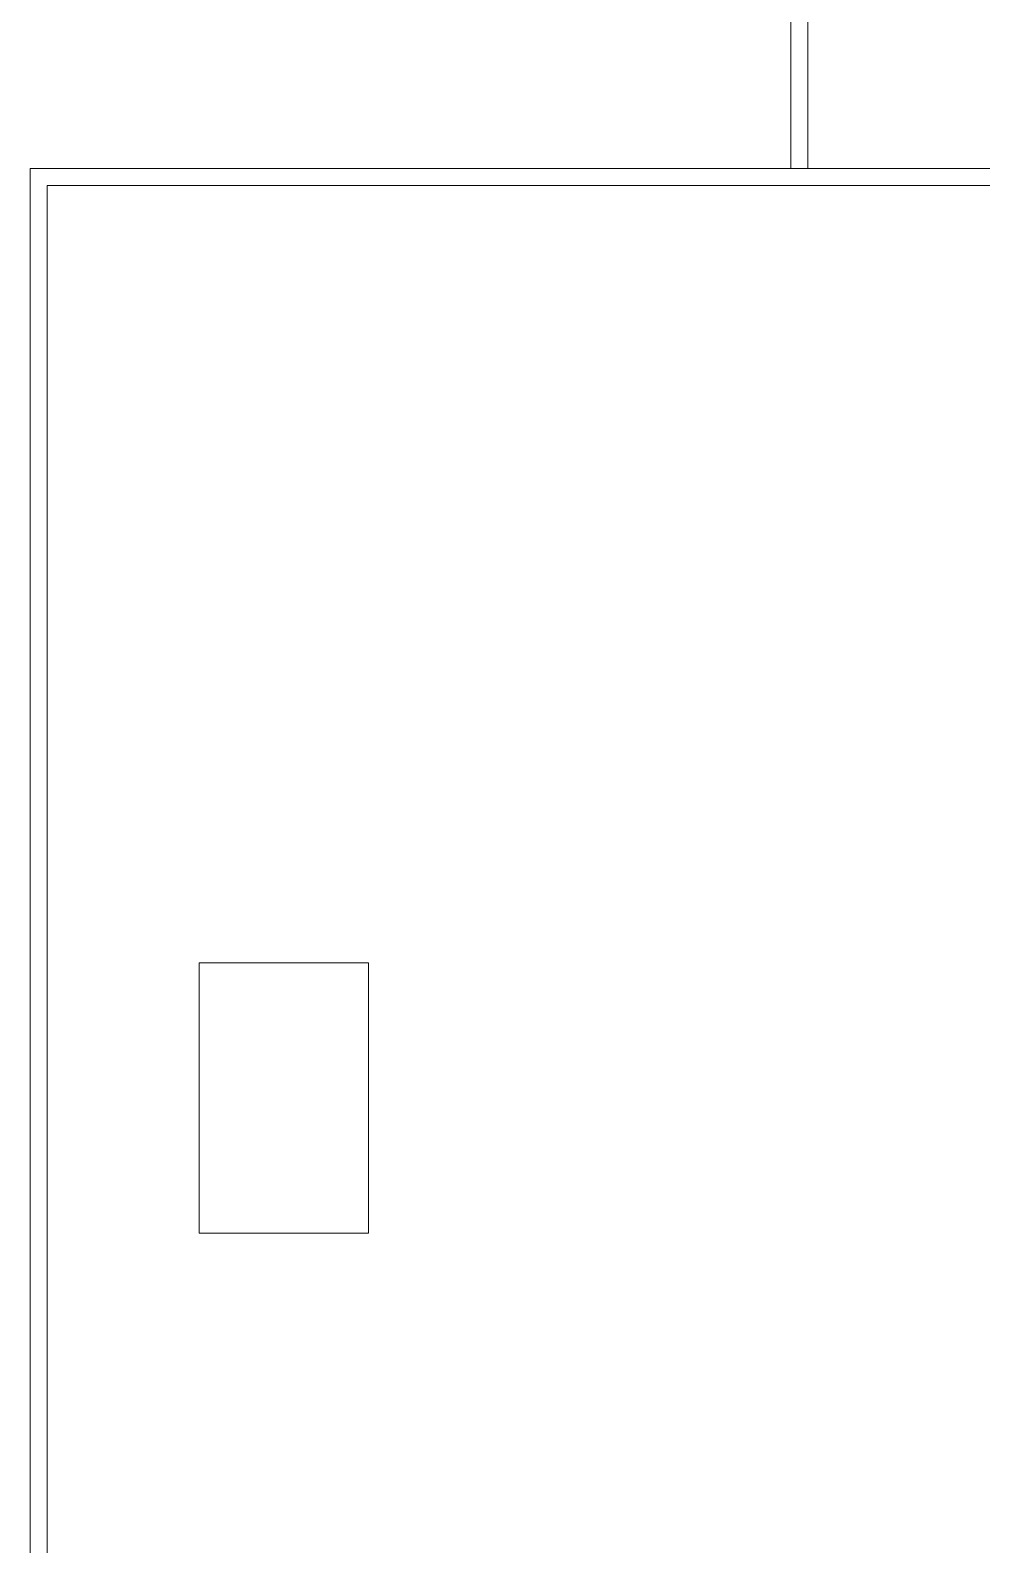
# Model space of a CAD drawing. Header units: millimetres. Extents: x 2179 to 48742, y 3478 to 161002.
# Drawn here: x 22291 to 22854, y 147562 to 148459 of the extents above; entities that cross this region are included whole.
import ezdxf

# ---------------------------------------------------------------- set-up
doc = ezdxf.new("R2010")
doc.units = ezdxf.units.MM
doc.layers.add('0-1', color=7, linetype='Continuous', lineweight=9)
doc.layers.add('2966-1_navrh dispozice stroju-HK_02_dwg-1', color=7, linetype='Continuous', lineweight=9, true_color=0x919191)

# ---------------------------------------------------------------- blocks, each defined once
blk = doc.blocks.new('2966-1_navrh dispozice stroju-HK_02_dwg_SE714-904267-1NP _ stroje')
at = {"layer": '0-1'}
blk.add_line((-10332.5, -1327.75), (-10782.5, -1327.75), dxfattribs=at)
blk = doc.blocks.new('2966-1_navrh dispozice stroju-HK_02_dwg_SE717-904270-1NP _ stroje')
at = {"layer": '0-1'}
blk.add_line((-10332.5, -1317.75), (-10772.5, -1317.75), dxfattribs=at)
blk = doc.blocks.new('2966-1_navrh dispozice stroju-HK_02_dwg_SE711-904271-1NP _ stroje')
for name in ['2966-1_navrh dispozice stroju-HK_02_dwg_SE717-904270-1NP _ stroje', '2966-1_navrh dispozice stroju-HK_02_dwg_SE714-904267-1NP _ stroje']:
    blk.add_blockref(name, (0, 0))
blk = doc.blocks.new('2966-1_navrh dispozice stroju-HK_02_dwg_SE708-904274-1NP _ stroje')
at = {"layer": '0-1', "flags": 128}
for points in [[(-9232.5, -1777.75), (-10332.5, -1777.75), (-10332.5, 222.25), (-9232.5, 222.25)], [(-9242.5, -1767.75), (-10322.5, -1767.75), (-10322.5, 212.25), (-9242.5, 212.25)]]:
    blk.add_lwpolyline(points, dxfattribs=at)
blk.add_lwpolyline([(-9702.5, -1577.75), (-9862.5, -1577.75), (-9862.5, -1677.75), (-9702.5, -1677.75)], close=True, dxfattribs=at)
blk = doc.blocks.new('2966-1_navrh dispozice stroju-HK_02_dwg-876232-1NP _ stroje')
at = {"rotation": 328.989640494807}
for name in ['2966-1_navrh dispozice stroju-HK_02_dwg_SE708-904274-1NP _ stroje', '2966-1_navrh dispozice stroju-HK_02_dwg_SE711-904271-1NP _ stroje']:
    blk.add_blockref(name, (-62300.54, 46431.8), dxfattribs=at)

msp = doc.modelspace()

# ---------------------------------------------------------------- block references
at = {"layer": '2966-1_navrh dispozice stroju-HK_02_dwg-1', "rotation": 301.0103595051887}
msp.add_blockref('2966-1_navrh dispozice stroju-HK_02_dwg-876232-1NP _ stroje', (16370.46, 60726.75), dxfattribs=at)

doc.saveas('drawing.dxf')
